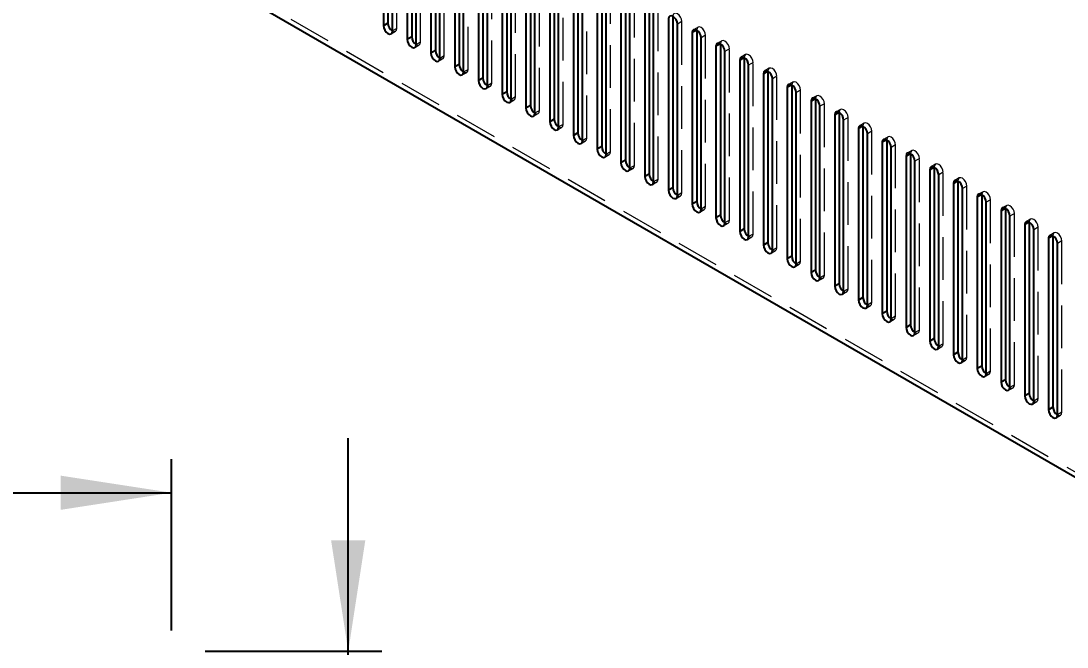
# Model space of a CAD drawing. Header units: millimetres. Extents: x 20 to 1161, y 26 to 820.
# Drawn here: x 922.6 to 1047.2, y 610.3 to 684.9 of the extents above; entities that cross this region are included whole.
import ezdxf

# ---------------------------------------------------------------- set-up
doc = ezdxf.new("R2010")
doc.units = ezdxf.units.MM
doc.header["$LTSCALE"] = 4
doc.linetypes.add('HIDDEN', pattern=[1.905, 1.27, -0.635])
doc.layers.add('SLD-0', color=7, linetype='Continuous')
doc.layers.add('WORK', color=6, linetype='Continuous')
doc.styles.add('SLDTEXTSTYLE12', font='TXT', dxfattribs={"width": 0.7})
doc.dimstyles.new('SLDDIMSTYLE8', dxfattribs={"dimtxt": 11.299913, "dimasz": 13.208, "dimexe": 0, "dimexo": 0.0625, "dimgap": 2.824978, "dimtad": 1, "dimrnd": 1e-09, "dimzin": 12, "dimdsep": 46, "dimtxsty": 'SLDTEXTSTYLE12', "dimsah": 1, "dimcen": 0.09, "dimadec": 0, "dimazin": 3, "dimtfac": 1, "dimtmove": 0, "dimatfit": 0, "dimfxl": 1, "dimfrac": 2, "dimtolj": 1, "dimtzin": 12, "dimarcsym": 0})
doc.dimstyles.new('SLDDIMSTYLE9', dxfattribs={"dimtxt": 11.299913, "dimasz": 13.208, "dimexe": 0, "dimexo": 0.0625, "dimgap": 2.824978, "dimtad": 1, "dimrnd": 1e-09, "dimzin": 4, "dimdsep": 46, "dimtxsty": 'SLDTEXTSTYLE12', "dimsah": 1, "dimcen": 0.09, "dimadec": 0, "dimazin": 1, "dimtfac": 1, "dimtofl": 0, "dimtmove": 0, "dimatfit": 3, "dimfxl": 1, "dimfrac": 2, "dimtolj": 1, "dimtzin": 12, "dimarcsym": 0})

# ---------------------------------------------------------------- blocks, each defined once
blk = doc.blocks.new('_D_54')
at = {"layer": 'WORK', "transparency": 16777216}
for p, q in [((961.57, 609.82), (961.57, 635.22)), ((944.54, 609.82), (965.57, 609.82)), ((961.57, 589.82), (961.57, 609.82)), ((930.54, 589.82), (965.57, 589.82)), ((961.57, 589.82), (961.57, 556.5))]:
    blk.add_line(p, q, dxfattribs=at)
for points in [[(961.57, 609.82), (963.6, 623.03), (959.53, 623.03)], [(961.57, 589.82), (959.53, 576.61), (963.6, 576.61)]]:
    blk.add_solid(points, dxfattribs=at)
at = {"layer": 'WORK', "transparency": 16777216, "insert": (947.92, 556.5), "char_height": 10.583, "attachment_point": 1, "rotation": 90, "style": 'SLDTEXTSTYLE12'}
blk.add_mtext('20', dxfattribs=at)
blk = doc.blocks.new('_D_55')
at = {"layer": 'WORK', "transparency": 16777216}
for p, q in [((841.14, 612.27), (841.14, 632.71)), ((940.54, 612.32), (940.54, 632.71)), ((841.14, 628.71), (940.54, 628.71))]:
    blk.add_line(p, q, dxfattribs=at)
for points in [[(841.14, 628.71), (854.35, 626.67), (854.35, 630.74)], [(940.54, 628.71), (927.33, 630.74), (927.33, 626.67)]]:
    blk.add_solid(points, dxfattribs=at)
at = {"layer": 'WORK', "transparency": 16777216, "insert": (878.3, 642.35), "char_height": 10.583, "attachment_point": 1, "style": 'SLDTEXTSTYLE12'}
blk.add_mtext('99.40', dxfattribs=at)

msp = doc.modelspace()

# ---------------------------------------------------------------- linework, layer by layer
at = {"layer": 'SLD-0', "linetype": 'Continuous', "lineweight": 25}
for p, q in [((965.765, 704.726), (965.765, 684.312)), ((966.295, 705.032), (966.295, 684.618)), ((966.825, 683.7), (966.825, 704.114)), ((968.593, 703.093), (968.593, 682.68)), ((969.123, 703.399), (969.123, 682.986)), ((969.654, 682.067), (969.654, 702.481)), ((971.421, 701.46), (971.421, 681.047)), ((971.952, 701.766), (971.952, 681.353)), ((972.482, 680.434), (972.482, 700.848)), ((974.78, 700.134), (974.78, 679.72)), ((974.25, 699.827), (974.25, 679.414)), ((975.311, 678.802), (975.311, 699.215)), ((977.078, 698.195), (977.078, 677.781)), ((977.609, 698.501), (977.609, 678.087)), ((978.139, 677.169), (978.139, 697.582)), ((979.907, 696.562), (979.907, 676.148)), ((980.437, 696.868), (980.437, 676.454)), ((980.967, 675.536), (980.967, 695.949)), ((983.265, 695.235), (983.265, 674.822)), ((982.735, 694.929), (982.735, 674.515)), ((983.796, 673.903), (983.796, 694.317)), ((985.564, 693.296), (985.564, 672.883)), ((986.094, 693.602), (986.094, 673.189)), ((986.624, 672.27), (986.624, 692.684)), ((941.016, 692.414), (1076.427, 614.243)), ((988.392, 691.663), (988.392, 671.25)), ((988.922, 691.969), (988.922, 671.556)), ((989.453, 670.637), (989.453, 691.051)), ((991.751, 690.337), (991.751, 669.923)), ((991.22, 690.03), (991.22, 669.617)), ((992.281, 669.005), (992.281, 689.418)), ((994.049, 688.398), (994.049, 667.984)), ((994.579, 688.704), (994.579, 668.29)), ((995.109, 667.372), (995.109, 687.785)), ((996.877, 686.765), (996.877, 666.351)), ((997.408, 687.071), (997.408, 666.657)), ((997.938, 665.739), (997.938, 686.153)), ((1000.236, 685.438), (1000.236, 665.025)), ((966.295, 684.618), (965.765, 684.312)), ((999.706, 685.132), (999.706, 664.719)), ((1000.766, 664.106), (1000.766, 684.52)), ((969.123, 682.986), (968.593, 682.68)), ((1003.064, 683.805), (1002.534, 683.499)), ((1002.534, 683.499), (1002.534, 663.086)), ((1003.064, 683.805), (1003.064, 663.392)), ((1003.595, 662.473), (1003.595, 682.887)), ((1005.893, 682.173), (1005.363, 681.866)), ((1005.363, 681.866), (1005.363, 661.453)), ((1005.893, 682.173), (1005.893, 661.759)), ((971.952, 681.353), (971.421, 681.047)), ((1006.423, 660.841), (1006.423, 681.254)), ((1008.721, 680.54), (1008.191, 680.234)), ((1008.191, 680.234), (1008.191, 659.82)), ((1008.721, 680.54), (1008.721, 660.126)), ((974.78, 679.72), (974.25, 679.414)), ((1009.252, 659.208), (1009.252, 679.621)), ((977.609, 678.087), (977.078, 677.781)), ((1011.55, 678.907), (1011.019, 678.601)), ((1011.019, 678.601), (1011.019, 658.187)), ((1011.55, 678.907), (1011.55, 658.493)), ((1012.08, 657.575), (1012.08, 677.988)), ((1014.378, 677.274), (1013.848, 676.968)), ((1013.848, 676.968), (1013.848, 656.554)), ((1014.378, 677.274), (1014.378, 656.861)), ((980.437, 676.454), (979.907, 676.148)), ((1014.908, 655.942), (1014.908, 676.356)), ((1017.207, 675.641), (1016.676, 675.335)), ((1016.676, 675.335), (1016.676, 654.922)), ((1017.207, 675.641), (1017.207, 655.228)), ((983.265, 674.822), (982.735, 674.515)), ((1017.737, 654.309), (1017.737, 674.723)), ((1020.035, 674.008), (1019.505, 673.702)), ((1020.035, 674.008), (1020.035, 653.595)), ((986.094, 673.189), (985.564, 672.883)), ((1019.505, 673.702), (1019.505, 653.289)), ((1020.565, 652.677), (1020.565, 673.09)), ((988.922, 671.556), (988.392, 671.25)), ((1022.863, 672.376), (1022.333, 672.07)), ((1022.333, 672.07), (1022.333, 651.656)), ((1022.863, 672.376), (1022.863, 651.962)), ((1023.394, 651.044), (1023.394, 671.457)), ((1025.692, 670.743), (1025.162, 670.437)), ((1025.162, 670.437), (1025.162, 650.023)), ((1025.692, 670.743), (1025.692, 650.329)), ((991.751, 669.923), (991.22, 669.617)), ((1026.222, 649.411), (1026.222, 669.824)), ((1028.52, 669.11), (1027.99, 668.804)), ((1028.52, 669.11), (1028.52, 648.697)), ((994.579, 668.29), (994.049, 667.984)), ((1027.99, 668.804), (1027.99, 648.39)), ((1029.051, 647.778), (1029.051, 668.192)), ((997.408, 666.657), (996.877, 666.351)), ((1031.349, 667.477), (1030.818, 667.171)), ((1030.818, 667.171), (1030.818, 646.758)), ((1031.349, 667.477), (1031.349, 647.064)), ((1031.879, 646.145), (1031.879, 666.559)), ((1034.177, 665.844), (1033.647, 665.538)), ((1033.647, 665.538), (1033.647, 645.125)), ((1034.177, 665.844), (1034.177, 645.431)), ((1000.236, 665.025), (999.706, 664.719)), ((1034.707, 644.512), (1034.707, 664.926)), ((1037.006, 664.212), (1036.475, 663.905)), ((1037.006, 664.212), (1037.006, 643.798)), ((1003.064, 663.392), (1002.534, 663.086)), ((1036.475, 663.905), (1036.475, 643.492)), ((1037.536, 642.88), (1037.536, 663.293)), ((1005.893, 661.759), (1005.363, 661.453)), ((1039.834, 662.579), (1039.304, 662.273)), ((1039.304, 662.273), (1039.304, 641.859)), ((1039.834, 662.579), (1039.834, 642.165)), ((1040.364, 641.247), (1040.364, 661.66)), ((1042.662, 660.946), (1042.132, 660.64)), ((1042.132, 660.64), (1042.132, 640.226)), ((1042.662, 660.946), (1042.662, 640.532)), ((1008.721, 660.126), (1008.191, 659.82)), ((1043.193, 639.614), (1043.193, 660.027)), ((1045.491, 659.313), (1044.961, 659.007)), ((1045.491, 659.313), (1045.491, 638.9)), ((1011.55, 658.493), (1011.019, 658.187)), ((1044.961, 659.007), (1044.961, 638.593)), ((1046.021, 637.981), (1046.021, 658.395)), ((1014.378, 656.861), (1013.848, 656.554)), ((1017.207, 655.228), (1016.676, 654.922)), ((1020.035, 653.595), (1019.505, 653.289)), ((1022.863, 651.962), (1022.333, 651.656)), ((1025.692, 650.329), (1025.162, 650.023)), ((1028.52, 648.697), (1027.99, 648.39)), ((1031.349, 647.064), (1030.818, 646.758)), ((1034.177, 645.431), (1033.647, 645.125)), ((1037.006, 643.798), (1036.475, 643.492)), ((1039.834, 642.165), (1039.304, 641.859)), ((1042.662, 640.532), (1042.132, 640.226)), ((1045.491, 638.9), (1044.961, 638.593))]:
    msp.add_line(p, q, dxfattribs=at)
at = {"layer": 'SLD-0', "linetype": 'HIDDEN', "lineweight": 18}
for p, q in [((967.356, 684.006), (967.356, 704.42)), ((970.184, 682.373), (970.184, 702.787)), ((973.012, 680.741), (973.012, 701.154)), ((975.841, 679.108), (975.841, 699.521)), ((978.669, 677.475), (978.669, 697.888)), ((981.498, 675.842), (981.498, 696.256)), ((984.326, 674.209), (984.326, 694.623)), ((941.546, 692.72), (1076.957, 614.549)), ((987.155, 672.576), (987.155, 692.99)), ((989.983, 670.944), (989.983, 691.357)), ((992.811, 669.311), (992.811, 689.724)), ((995.64, 667.678), (995.64, 688.092)), ((998.468, 666.045), (998.468, 686.459)), ((967.356, 684.006), (966.825, 683.7)), ((1001.297, 684.826), (1000.766, 684.52)), ((1001.297, 664.412), (1001.297, 684.826)), ((1003.22, 684.149), (1002.689, 683.843)), ((966.67, 683.357), (967.2, 683.663)), ((1004.125, 683.193), (1003.595, 682.887)), ((1004.125, 662.78), (1004.125, 683.193)), ((969.498, 681.724), (970.029, 682.03)), ((970.184, 682.373), (969.654, 682.067)), ((1006.048, 682.516), (1005.518, 682.21)), ((1006.954, 681.56), (1006.423, 681.254)), ((1006.954, 661.147), (1006.954, 681.56)), ((972.327, 680.091), (972.857, 680.397)), ((973.012, 680.741), (972.482, 680.434)), ((1008.877, 680.883), (1008.346, 680.577)), ((975.841, 679.108), (975.311, 678.802)), ((1009.782, 679.927), (1009.252, 679.621)), ((1009.782, 659.514), (1009.782, 679.927)), ((1011.705, 679.25), (1011.175, 678.944)), ((975.155, 678.458), (975.685, 678.764)), ((1012.61, 678.295), (1012.08, 677.988)), ((1012.61, 657.881), (1012.61, 678.295)), ((977.984, 676.825), (978.514, 677.132)), ((978.669, 677.475), (978.139, 677.169)), ((1014.534, 677.618), (1014.003, 677.311)), ((1015.439, 676.662), (1014.908, 676.356)), ((1015.439, 656.248), (1015.439, 676.662)), ((980.812, 675.193), (981.342, 675.499)), ((981.498, 675.842), (980.967, 675.536)), ((1017.362, 675.985), (1016.832, 675.679)), ((984.326, 674.209), (983.796, 673.903)), ((1018.267, 675.029), (1017.737, 674.723)), ((1018.267, 654.615), (1018.267, 675.029)), ((1020.19, 674.352), (1019.66, 674.046)), ((983.64, 673.56), (984.171, 673.866)), ((1021.096, 673.396), (1020.565, 673.09)), ((1021.096, 652.983), (1021.096, 673.396)), ((986.469, 671.927), (986.999, 672.233)), ((987.155, 672.576), (986.624, 672.27)), ((1023.019, 672.719), (1022.488, 672.413)), ((1023.924, 671.763), (1023.394, 671.457)), ((1023.924, 651.35), (1023.924, 671.763)), ((989.297, 670.294), (989.828, 670.6)), ((989.983, 670.944), (989.453, 670.637)), ((1025.847, 671.086), (1025.317, 670.78)), ((992.811, 669.311), (992.281, 669.005)), ((1026.753, 670.131), (1026.222, 669.824)), ((1026.753, 649.717), (1026.753, 670.131)), ((1028.676, 669.453), (1028.145, 669.147)), ((992.126, 668.661), (992.656, 668.967)), ((1029.581, 668.498), (1029.051, 668.192)), ((1029.581, 648.084), (1029.581, 668.498)), ((1031.504, 667.821), (1030.974, 667.514)), ((994.954, 667.028), (995.484, 667.335)), ((995.64, 667.678), (995.109, 667.372)), ((1032.409, 666.865), (1031.879, 666.559)), ((1032.409, 646.451), (1032.409, 666.865)), ((997.783, 665.396), (998.313, 665.702)), ((998.468, 666.045), (997.938, 665.739)), ((1034.333, 666.188), (1033.802, 665.882)), ((1000.611, 663.763), (1001.141, 664.069)), ((1001.297, 664.412), (1000.766, 664.106)), ((1035.238, 665.232), (1034.707, 664.926)), ((1035.238, 644.819), (1035.238, 665.232)), ((1037.161, 664.555), (1036.631, 664.249)), ((1004.125, 662.78), (1003.595, 662.473)), ((1038.066, 663.599), (1037.536, 663.293)), ((1038.066, 643.186), (1038.066, 663.599)), ((1039.989, 662.922), (1039.459, 662.616)), ((1003.439, 662.13), (1003.97, 662.436)), ((1040.895, 661.966), (1040.364, 661.66)), ((1040.895, 641.553), (1040.895, 661.966)), ((1006.268, 660.497), (1006.798, 660.803)), ((1006.954, 661.147), (1006.423, 660.841)), ((1042.818, 661.289), (1042.287, 660.983)), ((1043.723, 660.334), (1043.193, 660.027)), ((1043.723, 639.92), (1043.723, 660.334)), ((1009.096, 658.864), (1009.627, 659.171)), ((1009.782, 659.514), (1009.252, 659.208)), ((1045.646, 659.657), (1045.116, 659.35)), ((1012.61, 657.881), (1012.08, 657.575)), ((1046.552, 658.701), (1046.021, 658.395)), ((1046.552, 638.287), (1046.552, 658.701)), ((1011.925, 657.232), (1012.455, 657.538)), ((1014.753, 655.599), (1015.283, 655.905)), ((1015.439, 656.248), (1014.908, 655.942)), ((1017.582, 653.966), (1018.112, 654.272)), ((1018.267, 654.615), (1017.737, 654.309)), ((1021.096, 652.983), (1020.565, 652.677)), ((1020.41, 652.333), (1020.94, 652.639)), ((1023.238, 650.7), (1023.769, 651.006)), ((1023.924, 651.35), (1023.394, 651.044)), ((1026.067, 649.067), (1026.597, 649.374)), ((1026.753, 649.717), (1026.222, 649.411)), ((1029.581, 648.084), (1029.051, 647.778)), ((1028.895, 647.435), (1029.426, 647.741)), ((1031.724, 645.802), (1032.254, 646.108)), ((1032.409, 646.451), (1031.879, 646.145)), ((1034.552, 644.169), (1035.082, 644.475)), ((1035.238, 644.819), (1034.707, 644.512)), ((1037.381, 642.536), (1037.911, 642.842)), ((1038.066, 643.186), (1037.536, 642.88)), ((1040.209, 640.903), (1040.739, 641.21)), ((1040.895, 641.553), (1040.364, 641.247)), ((1043.037, 639.271), (1043.568, 639.577)), ((1043.723, 639.92), (1043.193, 639.614)), ((1045.866, 637.638), (1046.396, 637.944)), ((1046.552, 638.287), (1046.021, 637.981))]:
    msp.add_line(p, q, dxfattribs=at)
at = {"layer": 'SLD-0', "linetype": 'Continuous', "lineweight": 25, "flags": 128}
for points in [[(1000.766, 684.52), (1000.726, 684.777), (1000.611, 685.042), (1000.439, 685.275), (1000.236, 685.438), (1000.033, 685.509), (999.861, 685.475), (999.746, 685.343), (999.706, 685.132)], [(965.765, 684.312), (965.805, 684.055), (965.92, 683.79), (966.092, 683.558), (966.295, 683.394), (966.498, 683.323), (966.67, 683.357), (966.785, 683.489), (966.825, 683.7)], [(1003.595, 682.887), (1003.554, 683.145), (1003.439, 683.41), (1003.267, 683.642), (1003.064, 683.805), (1002.861, 683.876), (1002.689, 683.843), (1002.574, 683.71), (1002.534, 683.499)], [(968.593, 682.68), (968.633, 682.422), (968.748, 682.157), (968.92, 681.925), (969.123, 681.761), (969.326, 681.69), (969.498, 681.724), (969.613, 681.856), (969.654, 682.067)], [(1006.423, 681.254), (1006.383, 681.512), (1006.268, 681.777), (1006.096, 682.009), (1005.893, 682.173), (1005.69, 682.243), (1005.518, 682.21), (1005.403, 682.077), (1005.363, 681.866)], [(971.421, 681.047), (971.462, 680.789), (971.577, 680.524), (971.749, 680.292), (971.952, 680.128), (972.155, 680.058), (972.327, 680.091), (972.442, 680.223), (972.482, 680.434)], [(1009.252, 679.621), (1009.211, 679.879), (1009.096, 680.144), (1008.924, 680.376), (1008.721, 680.54), (1008.518, 680.61), (1008.346, 680.577), (1008.231, 680.445), (1008.191, 680.234)], [(974.25, 679.414), (974.29, 679.156), (974.405, 678.891), (974.577, 678.659), (974.78, 678.495), (974.983, 678.425), (975.155, 678.458), (975.27, 678.591), (975.311, 678.802)], [(1012.08, 677.988), (1012.04, 678.246), (1011.925, 678.511), (1011.753, 678.743), (1011.55, 678.907), (1011.347, 678.978), (1011.175, 678.944), (1011.06, 678.812), (1011.019, 678.601)], [(977.078, 677.781), (977.119, 677.523), (977.234, 677.258), (977.406, 677.026), (977.609, 676.862), (977.812, 676.792), (977.984, 676.825), (978.099, 676.958), (978.139, 677.169)], [(1014.908, 676.356), (1014.868, 676.613), (1014.753, 676.878), (1014.581, 677.11), (1014.378, 677.274), (1014.175, 677.345), (1014.003, 677.311), (1013.888, 677.179), (1013.848, 676.968)], [(979.907, 676.148), (979.947, 675.891), (980.062, 675.626), (980.234, 675.393), (980.437, 675.23), (980.64, 675.159), (980.812, 675.193), (980.927, 675.325), (980.967, 675.536)], [(1017.737, 674.723), (1017.697, 674.981), (1017.582, 675.246), (1017.41, 675.478), (1017.207, 675.641), (1017.004, 675.712), (1016.832, 675.679), (1016.717, 675.546), (1016.676, 675.335)], [(982.735, 674.515), (982.775, 674.258), (982.89, 673.993), (983.063, 673.761), (983.265, 673.597), (983.468, 673.526), (983.64, 673.56), (983.755, 673.692), (983.796, 673.903)], [(1020.565, 673.09), (1020.525, 673.348), (1020.41, 673.613), (1020.238, 673.845), (1020.035, 674.009), (1019.832, 674.079), (1019.66, 674.046), (1019.545, 673.913), (1019.505, 673.702)], [(985.564, 672.883), (985.604, 672.625), (985.719, 672.36), (985.891, 672.128), (986.094, 671.964), (986.297, 671.894), (986.469, 671.927), (986.584, 672.059), (986.624, 672.27)], [(1023.394, 671.457), (1023.353, 671.715), (1023.238, 671.98), (1023.066, 672.212), (1022.863, 672.376), (1022.66, 672.446), (1022.488, 672.413), (1022.373, 672.281), (1022.333, 672.07)], [(988.392, 671.25), (988.432, 670.992), (988.547, 670.727), (988.719, 670.495), (988.922, 670.331), (989.125, 670.261), (989.297, 670.294), (989.412, 670.426), (989.453, 670.637)], [(1026.222, 669.824), (1026.182, 670.082), (1026.067, 670.347), (1025.895, 670.579), (1025.692, 670.743), (1025.489, 670.813), (1025.317, 670.78), (1025.202, 670.648), (1025.162, 670.437)], [(991.22, 669.617), (991.261, 669.359), (991.376, 669.094), (991.548, 668.862), (991.751, 668.698), (991.954, 668.628), (992.126, 668.661), (992.241, 668.794), (992.281, 669.005)], [(1029.051, 668.192), (1029.01, 668.449), (1028.895, 668.714), (1028.723, 668.946), (1028.52, 669.11), (1028.317, 669.181), (1028.145, 669.147), (1028.03, 669.015), (1027.99, 668.804)], [(994.049, 667.984), (994.089, 667.726), (994.204, 667.461), (994.376, 667.229), (994.579, 667.066), (994.782, 666.995), (994.954, 667.028), (995.069, 667.161), (995.109, 667.372)], [(1031.879, 666.559), (1031.839, 666.816), (1031.724, 667.081), (1031.552, 667.314), (1031.349, 667.477), (1031.146, 667.548), (1030.974, 667.514), (1030.859, 667.382), (1030.818, 667.171)], [(996.877, 666.351), (996.918, 666.094), (997.033, 665.829), (997.205, 665.597), (997.408, 665.433), (997.611, 665.362), (997.783, 665.396), (997.898, 665.528), (997.938, 665.739)], [(1034.707, 664.926), (1034.667, 665.184), (1034.552, 665.449), (1034.38, 665.681), (1034.177, 665.845), (1033.974, 665.915), (1033.802, 665.882), (1033.687, 665.749), (1033.647, 665.538)], [(999.706, 664.719), (999.746, 664.461), (999.861, 664.196), (1000.033, 663.964), (1000.236, 663.8), (1000.439, 663.729), (1000.611, 663.763), (1000.726, 663.895), (1000.766, 664.106)], [(1037.536, 663.293), (1037.496, 663.551), (1037.381, 663.816), (1037.209, 664.048), (1037.006, 664.212), (1036.803, 664.282), (1036.631, 664.249), (1036.516, 664.116), (1036.475, 663.905)], [(1002.534, 663.086), (1002.574, 662.828), (1002.689, 662.563), (1002.861, 662.331), (1003.064, 662.167), (1003.267, 662.097), (1003.439, 662.13), (1003.554, 662.262), (1003.595, 662.473)], [(1040.364, 661.66), (1040.324, 661.918), (1040.209, 662.183), (1040.037, 662.415), (1039.834, 662.579), (1039.631, 662.649), (1039.459, 662.616), (1039.344, 662.484), (1039.304, 662.273)], [(1005.363, 661.453), (1005.403, 661.195), (1005.518, 660.93), (1005.69, 660.698), (1005.893, 660.534), (1006.096, 660.464), (1006.268, 660.497), (1006.383, 660.63), (1006.423, 660.841)], [(1043.193, 660.027), (1043.152, 660.285), (1043.037, 660.55), (1042.865, 660.782), (1042.662, 660.946), (1042.459, 661.017), (1042.287, 660.983), (1042.172, 660.851), (1042.132, 660.64)], [(1008.191, 659.82), (1008.231, 659.562), (1008.346, 659.297), (1008.518, 659.065), (1008.721, 658.902), (1008.924, 658.831), (1009.096, 658.864), (1009.211, 658.997), (1009.252, 659.208)], [(1046.021, 658.395), (1045.981, 658.652), (1045.866, 658.917), (1045.694, 659.149), (1045.491, 659.313), (1045.288, 659.384), (1045.116, 659.35), (1045.001, 659.218), (1044.961, 659.007)], [(1011.019, 658.187), (1011.06, 657.93), (1011.175, 657.665), (1011.347, 657.432), (1011.55, 657.269), (1011.753, 657.198), (1011.925, 657.232), (1012.04, 657.364), (1012.08, 657.575)], [(1013.848, 656.554), (1013.888, 656.297), (1014.003, 656.032), (1014.175, 655.8), (1014.378, 655.636), (1014.581, 655.565), (1014.753, 655.599), (1014.868, 655.731), (1014.908, 655.942)], [(1016.676, 654.922), (1016.717, 654.664), (1016.832, 654.399), (1017.004, 654.167), (1017.207, 654.003), (1017.41, 653.933), (1017.582, 653.966), (1017.697, 654.098), (1017.737, 654.309)], [(1019.505, 653.289), (1019.545, 653.031), (1019.66, 652.766), (1019.832, 652.534), (1020.035, 652.37), (1020.238, 652.3), (1020.41, 652.333), (1020.525, 652.465), (1020.565, 652.677)], [(1022.333, 651.656), (1022.373, 651.398), (1022.488, 651.133), (1022.66, 650.901), (1022.863, 650.737), (1023.066, 650.667), (1023.238, 650.7), (1023.353, 650.833), (1023.394, 651.044)], [(1025.162, 650.023), (1025.202, 649.766), (1025.317, 649.5), (1025.489, 649.268), (1025.692, 649.105), (1025.895, 649.034), (1026.067, 649.068), (1026.182, 649.2), (1026.222, 649.411)], [(1027.99, 648.39), (1028.03, 648.133), (1028.145, 647.868), (1028.317, 647.636), (1028.52, 647.472), (1028.723, 647.401), (1028.895, 647.435), (1029.01, 647.567), (1029.051, 647.778)], [(1030.818, 646.758), (1030.859, 646.5), (1030.974, 646.235), (1031.146, 646.003), (1031.349, 645.839), (1031.552, 645.768), (1031.724, 645.802), (1031.839, 645.934), (1031.879, 646.145)], [(1033.647, 645.125), (1033.687, 644.867), (1033.802, 644.602), (1033.974, 644.37), (1034.177, 644.206), (1034.38, 644.136), (1034.552, 644.169), (1034.667, 644.301), (1034.707, 644.512)], [(1036.475, 643.492), (1036.516, 643.234), (1036.631, 642.969), (1036.803, 642.737), (1037.006, 642.573), (1037.209, 642.503), (1037.381, 642.536), (1037.496, 642.669), (1037.536, 642.88)], [(1039.304, 641.859), (1039.344, 641.601), (1039.459, 641.336), (1039.631, 641.104), (1039.834, 640.941), (1040.037, 640.87), (1040.209, 640.903), (1040.324, 641.036), (1040.364, 641.247)], [(1042.132, 640.226), (1042.172, 639.969), (1042.287, 639.704), (1042.459, 639.472), (1042.662, 639.308), (1042.865, 639.237), (1043.037, 639.271), (1043.152, 639.403), (1043.193, 639.614)], [(1044.961, 638.593), (1045.001, 638.336), (1045.116, 638.071), (1045.288, 637.839), (1045.491, 637.675), (1045.694, 637.604), (1045.866, 637.638), (1045.981, 637.77), (1046.021, 637.981)]]:
    msp.add_lwpolyline(points, dxfattribs=at)
at = {"layer": 'SLD-0', "linetype": 'HIDDEN', "lineweight": 18, "flags": 128}
for points in [[(1001.297, 684.826), (1001.256, 685.084), (1001.141, 685.349), (1000.969, 685.581), (1000.766, 685.744), (1000.563, 685.815), (1000.391, 685.782), (1000.276, 685.649), (1000.236, 685.438)], [(966.825, 683.7), (967.028, 683.629), (967.2, 683.663), (967.315, 683.795), (967.356, 684.006)], [(1004.125, 683.193), (1004.085, 683.451), (1003.97, 683.716), (1003.798, 683.948), (1003.595, 684.112), (1003.392, 684.182), (1003.22, 684.149), (1003.105, 684.016), (1003.064, 683.805)], [(969.654, 682.067), (969.857, 681.997), (970.029, 682.03), (970.144, 682.162), (970.184, 682.373)], [(1006.954, 681.56), (1006.913, 681.818), (1006.798, 682.083), (1006.626, 682.315), (1006.423, 682.479), (1006.22, 682.549), (1006.048, 682.516), (1005.933, 682.384), (1005.893, 682.173)], [(972.482, 680.434), (972.685, 680.364), (972.857, 680.397), (972.972, 680.529), (973.012, 680.741)], [(1009.782, 679.927), (1009.742, 680.185), (1009.627, 680.45), (1009.455, 680.682), (1009.252, 680.846), (1009.049, 680.917), (1008.877, 680.883), (1008.762, 680.751), (1008.721, 680.54)], [(975.311, 678.801), (975.513, 678.731), (975.686, 678.764), (975.8, 678.897), (975.841, 679.108)], [(1012.61, 678.295), (1012.57, 678.552), (1012.455, 678.817), (1012.283, 679.049), (1012.08, 679.213), (1011.877, 679.284), (1011.705, 679.25), (1011.59, 679.118), (1011.55, 678.907)], [(978.139, 677.169), (978.342, 677.098), (978.514, 677.132), (978.629, 677.264), (978.669, 677.475)], [(1015.439, 676.662), (1015.398, 676.919), (1015.283, 677.185), (1015.111, 677.417), (1014.908, 677.58), (1014.706, 677.651), (1014.533, 677.617), (1014.419, 677.485), (1014.378, 677.274)], [(980.967, 675.536), (981.17, 675.465), (981.342, 675.499), (981.457, 675.631), (981.498, 675.842)], [(1018.267, 675.029), (1018.227, 675.287), (1018.112, 675.552), (1017.94, 675.784), (1017.737, 675.948), (1017.534, 676.018), (1017.362, 675.985), (1017.247, 675.852), (1017.207, 675.641)], [(983.796, 673.903), (983.999, 673.832), (984.171, 673.866), (984.286, 673.998), (984.326, 674.209)], [(1021.096, 673.396), (1021.055, 673.654), (1020.94, 673.919), (1020.768, 674.151), (1020.565, 674.315), (1020.362, 674.385), (1020.19, 674.352), (1020.075, 674.22), (1020.035, 674.008)], [(1023.924, 671.763), (1023.884, 672.021), (1023.769, 672.286), (1023.597, 672.518), (1023.394, 672.682), (1023.191, 672.752), (1023.019, 672.719), (1022.904, 672.587), (1022.863, 672.376)], [(986.624, 672.27), (986.827, 672.2), (986.999, 672.233), (987.114, 672.365), (987.155, 672.576)], [(989.453, 670.637), (989.656, 670.567), (989.828, 670.6), (989.943, 670.733), (989.983, 670.944)], [(1026.753, 670.131), (1026.712, 670.388), (1026.597, 670.653), (1026.425, 670.885), (1026.222, 671.049), (1026.019, 671.12), (1025.847, 671.086), (1025.732, 670.954), (1025.692, 670.743)], [(992.281, 669.005), (992.484, 668.934), (992.656, 668.967), (992.771, 669.1), (992.811, 669.311)], [(1029.581, 668.498), (1029.541, 668.755), (1029.426, 669.02), (1029.254, 669.253), (1029.051, 669.416), (1028.848, 669.487), (1028.676, 669.453), (1028.561, 669.321), (1028.52, 669.11)], [(1032.409, 666.865), (1032.369, 667.123), (1032.254, 667.388), (1032.082, 667.62), (1031.879, 667.783), (1031.676, 667.854), (1031.504, 667.821), (1031.389, 667.688), (1031.349, 667.477)], [(995.109, 667.372), (995.312, 667.301), (995.484, 667.335), (995.599, 667.467), (995.64, 667.678)], [(997.938, 665.739), (998.141, 665.668), (998.313, 665.702), (998.428, 665.834), (998.468, 666.045)], [(1035.238, 665.232), (1035.197, 665.49), (1035.082, 665.755), (1034.91, 665.987), (1034.707, 666.151), (1034.505, 666.221), (1034.332, 666.188), (1034.218, 666.055), (1034.177, 665.844)], [(1000.766, 664.106), (1000.969, 664.036), (1001.141, 664.069), (1001.256, 664.201), (1001.297, 664.412)], [(1038.066, 663.599), (1038.026, 663.857), (1037.911, 664.122), (1037.739, 664.354), (1037.536, 664.518), (1037.333, 664.588), (1037.161, 664.555), (1037.046, 664.423), (1037.006, 664.212)], [(1003.595, 662.473), (1003.798, 662.403), (1003.97, 662.436), (1004.085, 662.569), (1004.125, 662.78)], [(1040.895, 661.966), (1040.854, 662.224), (1040.739, 662.489), (1040.567, 662.721), (1040.364, 662.885), (1040.161, 662.956), (1039.989, 662.922), (1039.874, 662.79), (1039.834, 662.579)], [(1006.423, 660.84), (1006.626, 660.77), (1006.798, 660.803), (1006.913, 660.936), (1006.954, 661.147)], [(1043.723, 660.334), (1043.683, 660.591), (1043.568, 660.856), (1043.396, 661.088), (1043.193, 661.252), (1042.99, 661.323), (1042.818, 661.289), (1042.703, 661.157), (1042.662, 660.946)], [(1009.252, 659.208), (1009.455, 659.137), (1009.627, 659.171), (1009.742, 659.303), (1009.782, 659.514)], [(1046.552, 658.701), (1046.511, 658.958), (1046.396, 659.224), (1046.224, 659.456), (1046.021, 659.619), (1045.818, 659.69), (1045.646, 659.657), (1045.531, 659.524), (1045.491, 659.313)], [(1012.08, 657.575), (1012.283, 657.504), (1012.455, 657.538), (1012.57, 657.67), (1012.61, 657.881)], [(1014.908, 655.942), (1015.111, 655.871), (1015.283, 655.905), (1015.398, 656.037), (1015.439, 656.248)], [(1017.737, 654.309), (1017.94, 654.239), (1018.112, 654.272), (1018.227, 654.404), (1018.267, 654.615)], [(1020.565, 652.676), (1020.768, 652.606), (1020.94, 652.639), (1021.055, 652.772), (1021.096, 652.983)], [(1023.394, 651.044), (1023.597, 650.973), (1023.769, 651.006), (1023.884, 651.139), (1023.924, 651.35)], [(1026.222, 649.411), (1026.425, 649.34), (1026.597, 649.374), (1026.712, 649.506), (1026.753, 649.717)], [(1029.051, 647.778), (1029.254, 647.707), (1029.426, 647.741), (1029.541, 647.873), (1029.581, 648.084)], [(1031.879, 646.145), (1032.082, 646.075), (1032.254, 646.108), (1032.369, 646.24), (1032.409, 646.451)], [(1034.707, 644.512), (1034.91, 644.442), (1035.082, 644.475), (1035.197, 644.608), (1035.238, 644.819)], [(1037.536, 642.88), (1037.739, 642.809), (1037.911, 642.842), (1038.026, 642.975), (1038.066, 643.186)], [(1040.364, 641.247), (1040.567, 641.176), (1040.739, 641.21), (1040.854, 641.342), (1040.895, 641.553)], [(1043.193, 639.614), (1043.396, 639.543), (1043.568, 639.577), (1043.683, 639.709), (1043.723, 639.92)], [(1046.021, 637.981), (1046.224, 637.911), (1046.396, 637.944), (1046.511, 638.076), (1046.552, 638.287)]]:
    msp.add_lwpolyline(points, dxfattribs=at)
at = {"layer": 'SLD-0', "linetype": 'Continuous', "lineweight": 25}
for centre in [(967.446, 684.671), (970.275, 683.038), (973.103, 681.405), (975.932, 679.772), (978.76, 678.14), (981.588, 676.507), (984.417, 674.874), (987.245, 673.241), (990.074, 671.608), (992.902, 669.976), (995.731, 668.343), (998.559, 666.71), (1001.387, 665.077), (1004.216, 663.444), (1007.044, 661.811), (1009.873, 660.179), (1012.701, 658.546), (1015.53, 656.913), (1018.358, 655.28), (1021.186, 653.647), (1024.015, 652.015), (1026.843, 650.382), (1029.672, 648.749), (1032.5, 647.116), (1035.329, 645.483), (1038.157, 643.85), (1040.985, 642.218), (1043.814, 640.585), (1046.642, 638.952)]:
    msp.add_arc(centre, 1.153, 182.60548, 237.39452, dxfattribs=at)

# ---------------------------------------------------------------- dimensions: what is measured, and where the dimension line sits
at = {"layer": 'WORK'}
dim = msp.add_linear_dim(base=(940.543, 628.706), p1=(841.143, 608.269), p2=(940.543, 608.319), dimstyle='SLDDIMSTYLE9', dxfattribs=at)
dim.commit()
dim.dimension.update_dxf_attribs({"geometry": '_D_55', "text_midpoint": (893.203, 628.706), "dimtype": 160})
dim = msp.add_linear_dim(base=(961.567, 609.819), p1=(926.543, 589.819), p2=(940.543, 609.819), angle=90, dimstyle='SLDDIMSTYLE8', dxfattribs=at)
dim.commit()
dim.dimension.update_dxf_attribs({"geometry": '_D_54', "text_midpoint": (961.567, 563.127), "dimtype": 160})

doc.saveas('drawing.dxf')
